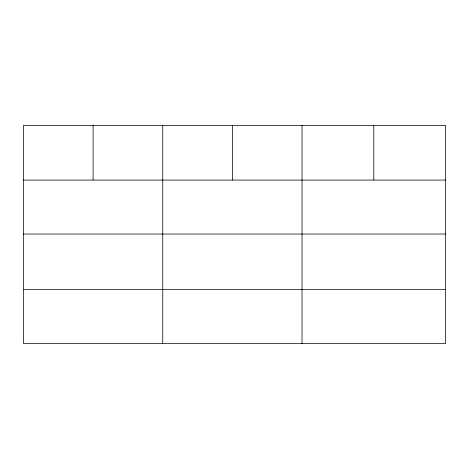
<?xml version="1.0" encoding="UTF-8"?>
<svg xmlns="http://www.w3.org/2000/svg" width="469" height="469" viewBox="0 0 469 469"><rect width="100%" height="100%" fill="white"/><g stroke="black" fill="none" stroke-linecap="round" stroke-linejoin="round"><path stroke-width="0.7" d="M445.55 234.037L445.55 125.393L23.45 125.393L23.45 343.607L445.55 343.607L445.55 234.037L23.45 234.037M23.45 180.067L445.55 180.067M23.45 289.643L445.55 289.643M373.793 125.393L373.793 180.067M302.036 125.393L302.036 343.607M232.389 125.393L232.389 180.067M162.743 125.393L162.743 343.607M93.097 125.393L93.097 180.067"/></g></svg>
